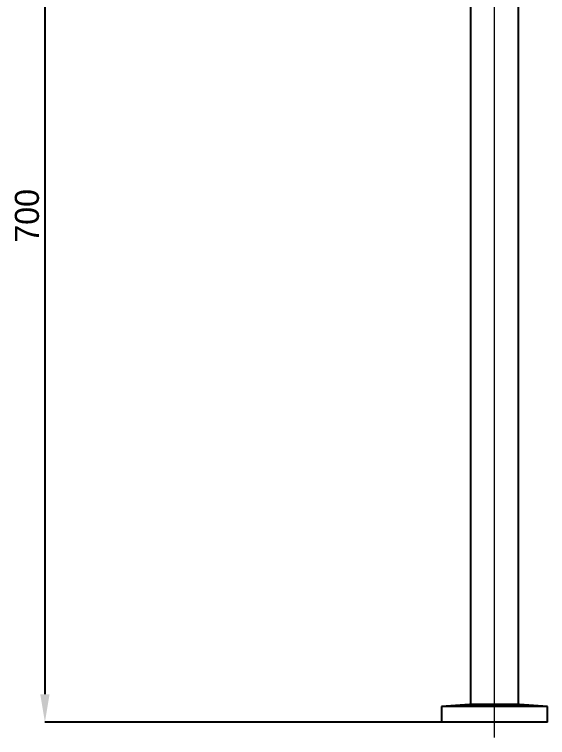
# Model space of a CAD drawing. Extents: x 72 to 1049, y 29 to 427.
# Drawn here: x 86.1 to 163.6, y 64 to 169.1 of the extents above; entities that cross this region are included whole.
import ezdxf

# ---------------------------------------------------------------- set-up
doc = ezdxf.new("R2010")
doc.units = 0
doc.header["$LTSCALE"] = 23.1
doc.header["$MEASUREMENT"] = 0
doc.linetypes.add('CENTERX2', pattern=[20.32, 12.7, -2.54, 2.54, -2.54])
doc.layers.get('0').update_dxf_attribs({"linetype": 'CONTINUOUS'})
doc.layers.get('Defpoints').update_dxf_attribs({"linetype": 'CONTINUOUS'})
doc.layers.add('10', color=7, linetype='CONTINUOUS')
doc.layers.add('中心线层', color=1, linetype='CENTERX2', lineweight=25)
doc.styles.add('SLDTEXTSTYLE0', font='')
doc.styles.get('SLDTEXTSTYLE0').set_extended_font_data('汉仪长仿宋体')
doc.dimstyles.new('SLDDIMSTYLE0', dxfattribs={"dimtxt": 3.5, "dimasz": 4.08, "dimexe": 0, "dimexo": 0.0625, "dimgap": 0.875, "dimtad": 2, "dimdec": 0, "dimlfac": 5, "dimrnd": 1e-09, "dimzin": 12, "dimdsep": 46, "dimtxsty": 'SLDTEXTSTYLE0', "dimsah": 1, "dimcen": 0.09, "dimadec": 0, "dimazin": 3, "dimtfac": 1, "dimtdec": 0, "dimtofl": 0, "dimtmove": 0, "dimatfit": 3, "dimfxl": 0, "dimfrac": 2, "dimtolj": 1, "dimtzin": 12, "dimarcsym": 0})

# ---------------------------------------------------------------- blocks, each defined once
blk = doc.blocks.new('*D24')
at = {"layer": '10', "color": 0, "lineweight": -2}
for p, q in [((109.42, 206.18), (90.54, 206.18)), ((90.54, 202.1), (90.54, 70.26)), ((148.12, 66.18), (90.54, 66.18))]:
    blk.add_line(p, q, dxfattribs=at)
at = {"layer": '10', "color": 0}
for points in [[(91.22, 202.1), (89.86, 202.1), (90.54, 206.18)], [(89.86, 70.26), (91.22, 70.26), (90.54, 66.18)]]:
    blk.add_solid(points, dxfattribs=at)
at = {"layer": 'Defpoints', "color": 0}
for p in [(109.48, 206.18), (90.54, 66.18), (148.18, 66.18)]:
    blk.add_point(p, dxfattribs=at)
at = {"layer": '10', "color": 0, "insert": (86.17, 139.81), "char_height": 3.5, "attachment_point": 2, "rotation": 90, "style": 'SLDTEXTSTYLE0'}
blk.add_mtext('\\A1;700', dxfattribs=at)

msp = doc.modelspace()

# ---------------------------------------------------------------- linework, layer by layer
at = {"color": 7, "linetype": 'Continuous', "lineweight": 25}
for p, q in [((152.38306, 194.58186), (152.38306, 68.78186)), ((159.38306, 68.78186), (159.38306, 194.58186)), ((152.23306, 68.78186), (148.18306, 68.45889)), ((148.18306, 68.45889), (148.18306, 66.18186)), ((163.58306, 68.45889), (148.18306, 68.45889)), ((159.53306, 68.78186), (152.23306, 68.78186)), ((163.58306, 68.45889), (159.53306, 68.78186)), ((163.58306, 66.18186), (163.58306, 68.45889)), ((163.58306, 66.18186), (148.18306, 66.18186))]:
    msp.add_line(p, q, dxfattribs=at)
at = {"layer": '中心线层', "linetype": 'CENTERX2', "lineweight": 18}
msp.add_line((155.88306, 63.95647), (155.88306, 206.46772), dxfattribs=at)

# ---------------------------------------------------------------- dimensions: what is measured, and where the dimension line sits
at = {"layer": '10'}
dim = msp.add_linear_dim(base=(90.54242, 66.18186), p1=(109.48306, 206.18186), p2=(148.18306, 66.18186), angle=90, dimstyle='SLDDIMSTYLE0', dxfattribs=at)
dim.commit()
dim.dimension.update_dxf_attribs({"geometry": '*D24', "text_midpoint": (90.54242, 139.81254), "dimtype": 160})

doc.saveas('drawing.dxf')
